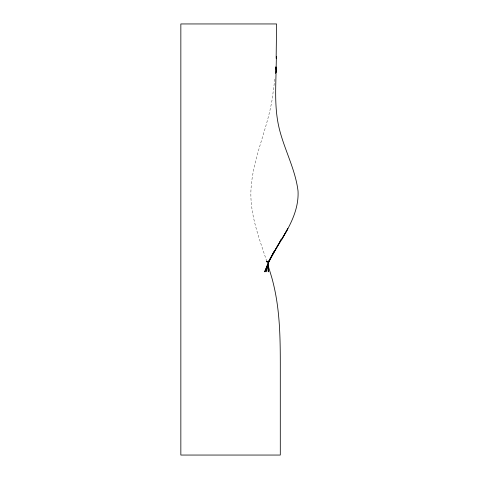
<?xml version="1.0" encoding="UTF-8"?>
<svg xmlns="http://www.w3.org/2000/svg" width="479" height="479" viewBox="0 0 479 479"><rect width="100%" height="100%" fill="white"/><g stroke="black" fill="none" stroke-linecap="round" stroke-linejoin="round"><path stroke-width="0.36" stroke-dasharray="2.4 1.8" d="M275.293 73.796L275.401 72.449M274.832 79.185L272.168 99.392A212.784 212.784 0 0 1 268.689 115.559C262.348 140.581 252.02 164.926 250.912 191.001C250.098 215.801 259.594 239.225 267.108 262.402L266.749 261.055L267.144 262.492M266.671 261.055L267.084 262.402M267.545 262.492L267.294 261.055L267.426 262.492M275.425 72.09L275.329 73.526L275.443 72.09M267.306 262.492L266.935 261.055L267.234 262.492"/><path stroke-width="0.72" d="M276.395 56.282L276.042 72.449L276.191 67.06M276.102 69.754C275.772 86.825 274.79 104.027 277.676 120.948C281.682 145.083 295.034 166.662 298.034 191.001C299.387 217.376 280.67 239.171 268.875 261.055L278.628 243.937M276.149 58.306L276.575 23.95L180.852 23.95L180.846 455.05L280.293 455.05L280.293 368.83C280.311 343.629 280.239 318.23 275.473 293.387A195.911 194.827 90 0 0 271.677 277.221L267.983 265.097M275.664 68.407L275.754 67.06M275.647 69.215L275.79 67.06M266.33 269.677L265.953 271.832L268.982 261.055L264.642 271.832L269.228 261.055L273.772 251.912L269.228 261.055L281.155 239.5L279.353 242.667M267.905 267.522L268.312 271.832L267.971 263.929M287.813 228.722L281.604 239.5L287.831 228.722"/></g></svg>
